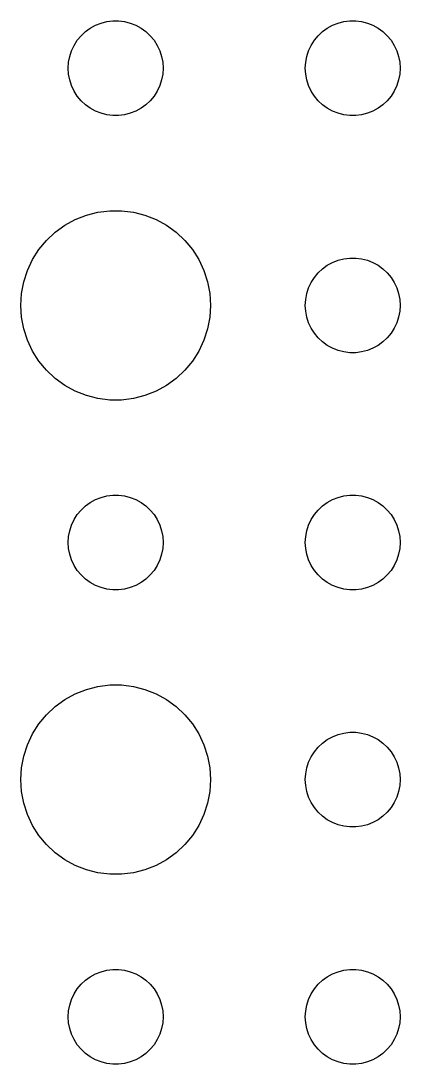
# Model space of a CAD drawing. Header units: metres. Extents: x -134 to 134, y -134 to 134.
# Drawn here: x 64.5 to 76.5, y 28.5 to 61.5 of the extents above; entities that cross this region are included whole.
import ezdxf

# ---------------------------------------------------------------- set-up
doc = ezdxf.new("R2010")
doc.units = ezdxf.units.M

msp = doc.modelspace()

# ---------------------------------------------------------------- linework, layer by layer
for p, q in [((66.8613, 61.3572), (67.0365, 61.4266)), ((67.0365, 61.4266), (67.2189, 61.4734)), ((67.2189, 61.4734), (67.4058, 61.497)), ((67.4058, 61.497), (67.5942, 61.497)), ((67.5942, 61.497), (67.7811, 61.4734)), ((67.7811, 61.4734), (67.9635, 61.4266)), ((67.9635, 61.4266), (68.1387, 61.3572)), ((74.3613, 61.3572), (74.5365, 61.4266)), ((74.5365, 61.4266), (74.7189, 61.4734)), ((74.7189, 61.4734), (74.9058, 61.497)), ((74.9058, 61.497), (75.0942, 61.497)), ((75.0942, 61.497), (75.2811, 61.4734)), ((75.2811, 61.4734), (75.4635, 61.4266)), ((75.4635, 61.4266), (75.6387, 61.3572)), ((66.4065, 61.0268), (66.5439, 61.1558)), ((66.5439, 61.1558), (66.6963, 61.2665)), ((66.6963, 61.2665), (66.8613, 61.3572)), ((68.1387, 61.3572), (68.3037, 61.2665)), ((68.3037, 61.2665), (68.4561, 61.1558)), ((68.4561, 61.1558), (68.5934, 61.0268)), ((73.9065, 61.0268), (74.0439, 61.1558)), ((74.0439, 61.1558), (74.1963, 61.2665)), ((74.1963, 61.2665), (74.3613, 61.3572)), ((75.6387, 61.3572), (75.8037, 61.2665)), ((75.8037, 61.2665), (75.9561, 61.1558)), ((75.9561, 61.1558), (76.0934, 61.0268)), ((66.1053, 60.5522), (66.1855, 60.7226)), ((66.1855, 60.7226), (66.2865, 60.8817)), ((66.2865, 60.8817), (66.4065, 61.0268)), ((68.5934, 61.0268), (68.7135, 60.8817)), ((68.7135, 60.8817), (68.8145, 60.7226)), ((68.8145, 60.7226), (68.8947, 60.5522)), ((73.6053, 60.5522), (73.6855, 60.7226)), ((73.6855, 60.7226), (73.7865, 60.8817)), ((73.7865, 60.8817), (73.9065, 61.0268)), ((76.0934, 61.0268), (76.2135, 60.8817)), ((76.2135, 60.8817), (76.3145, 60.7226)), ((76.3145, 60.7226), (76.3947, 60.5522)), ((66.0471, 60.373), (66.1053, 60.5522)), ((68.8947, 60.5522), (68.9529, 60.373)), ((73.5471, 60.373), (73.6053, 60.5522)), ((76.3947, 60.5522), (76.4529, 60.373)), ((66, 60), (66.0118, 60.188)), ((66.0118, 60.188), (66.0471, 60.373)), ((68.9529, 60.373), (68.9882, 60.188)), ((68.9882, 60.188), (69, 60)), ((73.5, 60), (73.5118, 60.188)), ((73.5118, 60.188), (73.5471, 60.373)), ((76.4529, 60.373), (76.4882, 60.188)), ((76.4882, 60.188), (76.5, 60)), ((66.0118, 59.812), (66, 60)), ((66.0471, 59.627), (66.0118, 59.812)), ((68.9882, 59.812), (68.9529, 59.627)), ((69, 60), (68.9882, 59.812)), ((73.5118, 59.812), (73.5, 60)), ((73.5471, 59.627), (73.5118, 59.812)), ((76.4882, 59.812), (76.4529, 59.627)), ((76.5, 60), (76.4882, 59.812)), ((66.1053, 59.4478), (66.0471, 59.627)), ((66.1855, 59.2774), (66.1053, 59.4478)), ((68.8947, 59.4478), (68.8145, 59.2774)), ((68.9529, 59.627), (68.8947, 59.4478)), ((73.6053, 59.4478), (73.5471, 59.627)), ((73.6855, 59.2774), (73.6053, 59.4478)), ((76.3947, 59.4478), (76.3145, 59.2774)), ((76.4529, 59.627), (76.3947, 59.4478)), ((66.2865, 59.1183), (66.1855, 59.2774)), ((66.4065, 58.9732), (66.2865, 59.1183)), ((68.7135, 59.1183), (68.5934, 58.9732)), ((68.8145, 59.2774), (68.7135, 59.1183)), ((73.7865, 59.1183), (73.6855, 59.2774)), ((73.9065, 58.9732), (73.7865, 59.1183)), ((76.2135, 59.1183), (76.0934, 58.9732)), ((76.3145, 59.2774), (76.2135, 59.1183)), ((66.5439, 58.8442), (66.4065, 58.9732)), ((66.6963, 58.7335), (66.5439, 58.8442)), ((66.8613, 58.6428), (66.6963, 58.7335)), ((68.3037, 58.7335), (68.1387, 58.6428)), ((68.4561, 58.8442), (68.3037, 58.7335)), ((68.5934, 58.9732), (68.4561, 58.8442)), ((74.0439, 58.8442), (73.9065, 58.9732)), ((74.1963, 58.7335), (74.0439, 58.8442)), ((74.3613, 58.6428), (74.1963, 58.7335)), ((75.8037, 58.7335), (75.6387, 58.6428)), ((75.9561, 58.8442), (75.8037, 58.7335)), ((76.0934, 58.9732), (75.9561, 58.8442)), ((67.0365, 58.5734), (66.8613, 58.6428)), ((67.2189, 58.5266), (67.0365, 58.5734)), ((67.4058, 58.503), (67.2189, 58.5266)), ((67.5942, 58.503), (67.4058, 58.503)), ((67.7811, 58.5266), (67.5942, 58.503)), ((67.9635, 58.5734), (67.7811, 58.5266)), ((68.1387, 58.6428), (67.9635, 58.5734)), ((74.5365, 58.5734), (74.3613, 58.6428)), ((74.7189, 58.5266), (74.5365, 58.5734)), ((74.9058, 58.503), (74.7189, 58.5266)), ((75.0942, 58.503), (74.9058, 58.503)), ((75.2811, 58.5266), (75.0942, 58.503)), ((75.4635, 58.5734), (75.2811, 58.5266)), ((75.6387, 58.6428), (75.4635, 58.5734)), ((66.573, 55.3532), (66.9379, 55.4469)), ((66.9379, 55.4469), (67.3116, 55.4941)), ((67.3116, 55.4941), (67.6884, 55.4941)), ((67.6884, 55.4941), (68.0621, 55.4469)), ((68.0621, 55.4469), (68.427, 55.3532)), ((65.8925, 55.033), (66.2227, 55.2145)), ((66.2227, 55.2145), (66.573, 55.3532)), ((68.427, 55.3532), (68.7773, 55.2145)), ((68.7773, 55.2145), (69.1075, 55.033)), ((65.3131, 54.5536), (65.5877, 54.8115)), ((65.5877, 54.8115), (65.8925, 55.033)), ((69.1075, 55.033), (69.4123, 54.8115)), ((69.4123, 54.8115), (69.6869, 54.5536)), ((65.073, 54.2634), (65.3131, 54.5536)), ((69.6869, 54.5536), (69.927, 54.2634)), ((64.8711, 53.9453), (65.073, 54.2634)), ((69.927, 54.2634), (70.1289, 53.9453)), ((64.7107, 53.6044), (64.8711, 53.9453)), ((70.1289, 53.9453), (70.2893, 53.6044)), ((74.1963, 53.7665), (74.3613, 53.8572)), ((74.3613, 53.8572), (74.5365, 53.9266)), ((74.5365, 53.9266), (74.7189, 53.9734)), ((74.7189, 53.9734), (74.9058, 53.997)), ((74.9058, 53.997), (75.0942, 53.997)), ((75.0942, 53.997), (75.2811, 53.9734)), ((75.2811, 53.9734), (75.4635, 53.9266)), ((75.4635, 53.9266), (75.6387, 53.8572)), ((75.6387, 53.8572), (75.8037, 53.7665)), ((64.5943, 53.2461), (64.7107, 53.6044)), ((70.2893, 53.6044), (70.4057, 53.2461)), ((73.7865, 53.3817), (73.9065, 53.5268)), ((73.9065, 53.5268), (74.0439, 53.6558)), ((74.0439, 53.6558), (74.1963, 53.7665)), ((75.8037, 53.7665), (75.9561, 53.6558)), ((75.9561, 53.6558), (76.0934, 53.5268)), ((76.0934, 53.5268), (76.2135, 53.3817)), ((64.5237, 52.876), (64.5943, 53.2461)), ((70.4057, 53.2461), (70.4763, 52.876)), ((73.6053, 53.0522), (73.6855, 53.2226)), ((73.6855, 53.2226), (73.7865, 53.3817)), ((76.2135, 53.3817), (76.3145, 53.2226)), ((76.3145, 53.2226), (76.3947, 53.0522)), ((64.5, 52.5), (64.5237, 52.876)), ((70.4763, 52.876), (70.5, 52.5)), ((73.5118, 52.688), (73.5471, 52.873)), ((73.5471, 52.873), (73.6053, 53.0522)), ((76.3947, 53.0522), (76.4529, 52.873)), ((76.4529, 52.873), (76.4882, 52.688)), ((64.5237, 52.124), (64.5, 52.5)), ((70.5, 52.5), (70.4763, 52.124)), ((73.5, 52.5), (73.5118, 52.688)), ((73.5118, 52.312), (73.5, 52.5)), ((76.4882, 52.688), (76.5, 52.5)), ((76.5, 52.5), (76.4882, 52.312)), ((73.5471, 52.127), (73.5118, 52.312)), ((76.4882, 52.312), (76.4529, 52.127)), ((64.5943, 51.7539), (64.5237, 52.124)), ((70.4763, 52.124), (70.4057, 51.7539)), ((73.6053, 51.9478), (73.5471, 52.127)), ((73.6855, 51.7774), (73.6053, 51.9478)), ((76.3947, 51.9478), (76.3145, 51.7774)), ((76.4529, 52.127), (76.3947, 51.9478)), ((64.7107, 51.3956), (64.5943, 51.7539)), ((70.4057, 51.7539), (70.2893, 51.3956)), ((73.7865, 51.6183), (73.6855, 51.7774)), ((73.9065, 51.4732), (73.7865, 51.6183)), ((74.0439, 51.3442), (73.9065, 51.4732)), ((76.0934, 51.4732), (75.9561, 51.3442)), ((76.2135, 51.6183), (76.0934, 51.4732)), ((76.3145, 51.7774), (76.2135, 51.6183)), ((64.8711, 51.0547), (64.7107, 51.3956)), ((70.2893, 51.3956), (70.1289, 51.0547)), ((74.1963, 51.2335), (74.0439, 51.3442)), ((74.3613, 51.1428), (74.1963, 51.2335)), ((74.5365, 51.0734), (74.3613, 51.1428)), ((75.6387, 51.1428), (75.4635, 51.0734)), ((75.8037, 51.2335), (75.6387, 51.1428)), ((75.9561, 51.3442), (75.8037, 51.2335)), ((65.073, 50.7366), (64.8711, 51.0547)), ((70.1289, 51.0547), (69.927, 50.7366)), ((74.7189, 51.0266), (74.5365, 51.0734)), ((74.9058, 51.003), (74.7189, 51.0266)), ((75.0942, 51.003), (74.9058, 51.003)), ((75.2811, 51.0266), (75.0942, 51.003)), ((75.4635, 51.0734), (75.2811, 51.0266)), ((65.3131, 50.4464), (65.073, 50.7366)), ((69.927, 50.7366), (69.6869, 50.4464)), ((65.5877, 50.1885), (65.3131, 50.4464)), ((65.8925, 49.967), (65.5877, 50.1885)), ((69.4123, 50.1885), (69.1075, 49.967)), ((69.6869, 50.4464), (69.4123, 50.1885)), ((66.2227, 49.7855), (65.8925, 49.967)), ((69.1075, 49.967), (68.7773, 49.7855)), ((66.573, 49.6468), (66.2227, 49.7855)), ((66.9379, 49.5531), (66.573, 49.6468)), ((67.3116, 49.5059), (66.9379, 49.5531)), ((67.6884, 49.5059), (67.3116, 49.5059)), ((68.0621, 49.5531), (67.6884, 49.5059)), ((68.427, 49.6468), (68.0621, 49.5531)), ((68.7773, 49.7855), (68.427, 49.6468)), ((66.5439, 46.1558), (66.6963, 46.2665)), ((66.6963, 46.2665), (66.8613, 46.3572)), ((66.8613, 46.3572), (67.0365, 46.4266)), ((67.0365, 46.4266), (67.2189, 46.4734)), ((67.2189, 46.4734), (67.4058, 46.497)), ((67.4058, 46.497), (67.5942, 46.497)), ((67.5942, 46.497), (67.7811, 46.4734)), ((67.7811, 46.4734), (67.9635, 46.4266)), ((67.9635, 46.4266), (68.1387, 46.3572)), ((68.1387, 46.3572), (68.3037, 46.2665)), ((68.3037, 46.2665), (68.4561, 46.1558)), ((74.0439, 46.1558), (74.1963, 46.2665)), ((74.1963, 46.2665), (74.3613, 46.3572)), ((74.3613, 46.3572), (74.5365, 46.4266)), ((74.5365, 46.4266), (74.7189, 46.4734)), ((74.7189, 46.4734), (74.9058, 46.497)), ((74.9058, 46.497), (75.0942, 46.497)), ((75.0942, 46.497), (75.2811, 46.4734)), ((75.2811, 46.4734), (75.4635, 46.4266)), ((75.4635, 46.4266), (75.6387, 46.3572)), ((75.6387, 46.3572), (75.8037, 46.2665)), ((75.8037, 46.2665), (75.9561, 46.1558)), ((66.1855, 45.7226), (66.2865, 45.8817)), ((66.2865, 45.8817), (66.4065, 46.0268)), ((66.4065, 46.0268), (66.5439, 46.1558)), ((68.4561, 46.1558), (68.5934, 46.0268)), ((68.5934, 46.0268), (68.7135, 45.8817)), ((68.7135, 45.8817), (68.8145, 45.7226)), ((73.6855, 45.7226), (73.7865, 45.8817)), ((73.7865, 45.8817), (73.9065, 46.0268)), ((73.9065, 46.0268), (74.0439, 46.1558)), ((75.9561, 46.1558), (76.0934, 46.0268)), ((76.0934, 46.0268), (76.2135, 45.8817)), ((76.2135, 45.8817), (76.3145, 45.7226)), ((66.0471, 45.373), (66.1053, 45.5522)), ((66.1053, 45.5522), (66.1855, 45.7226)), ((68.8145, 45.7226), (68.8947, 45.5522)), ((68.8947, 45.5522), (68.9529, 45.373)), ((73.5471, 45.373), (73.6053, 45.5522)), ((73.6053, 45.5522), (73.6855, 45.7226)), ((76.3145, 45.7226), (76.3947, 45.5522)), ((76.3947, 45.5522), (76.4529, 45.373)), ((66.0118, 45.188), (66.0471, 45.373)), ((68.9529, 45.373), (68.9882, 45.188)), ((73.5118, 45.188), (73.5471, 45.373)), ((76.4529, 45.373), (76.4882, 45.188)), ((66, 45), (66.0118, 45.188)), ((66.0118, 44.812), (66, 45)), ((68.9882, 45.188), (69, 45)), ((69, 45), (68.9882, 44.812)), ((73.5, 45), (73.5118, 45.188)), ((73.5118, 44.812), (73.5, 45)), ((76.4882, 45.188), (76.5, 45)), ((76.5, 45), (76.4882, 44.812)), ((66.0471, 44.627), (66.0118, 44.812)), ((66.1053, 44.4478), (66.0471, 44.627)), ((68.9529, 44.627), (68.8947, 44.4478)), ((68.9882, 44.812), (68.9529, 44.627)), ((73.5471, 44.627), (73.5118, 44.812)), ((73.6053, 44.4478), (73.5471, 44.627)), ((76.4529, 44.627), (76.3947, 44.4478)), ((76.4882, 44.812), (76.4529, 44.627)), ((66.1855, 44.2774), (66.1053, 44.4478)), ((66.2865, 44.1183), (66.1855, 44.2774)), ((68.8145, 44.2774), (68.7135, 44.1183)), ((68.8947, 44.4478), (68.8145, 44.2774)), ((73.6855, 44.2774), (73.6053, 44.4478)), ((73.7865, 44.1183), (73.6855, 44.2774)), ((76.3145, 44.2774), (76.2135, 44.1183)), ((76.3947, 44.4478), (76.3145, 44.2774)), ((66.4065, 43.9732), (66.2865, 44.1183)), ((66.5439, 43.8442), (66.4065, 43.9732)), ((68.5934, 43.9732), (68.4561, 43.8442)), ((68.7135, 44.1183), (68.5934, 43.9732)), ((73.9065, 43.9732), (73.7865, 44.1183)), ((74.0439, 43.8442), (73.9065, 43.9732)), ((76.0934, 43.9732), (75.9561, 43.8442)), ((76.2135, 44.1183), (76.0934, 43.9732)), ((66.6963, 43.7335), (66.5439, 43.8442)), ((66.8613, 43.6428), (66.6963, 43.7335)), ((67.0365, 43.5734), (66.8613, 43.6428)), ((67.2189, 43.5266), (67.0365, 43.5734)), ((67.9635, 43.5734), (67.7811, 43.5266)), ((68.1387, 43.6428), (67.9635, 43.5734)), ((68.3037, 43.7335), (68.1387, 43.6428)), ((68.4561, 43.8442), (68.3037, 43.7335)), ((74.1963, 43.7335), (74.0439, 43.8442)), ((74.3613, 43.6428), (74.1963, 43.7335)), ((74.5365, 43.5734), (74.3613, 43.6428)), ((74.7189, 43.5266), (74.5365, 43.5734)), ((75.4635, 43.5734), (75.2811, 43.5266)), ((75.6387, 43.6428), (75.4635, 43.5734)), ((75.8037, 43.7335), (75.6387, 43.6428)), ((75.9561, 43.8442), (75.8037, 43.7335)), ((67.4058, 43.503), (67.2189, 43.5266)), ((67.5942, 43.503), (67.4058, 43.503)), ((67.7811, 43.5266), (67.5942, 43.503)), ((74.9058, 43.503), (74.7189, 43.5266)), ((75.0942, 43.503), (74.9058, 43.503)), ((75.2811, 43.5266), (75.0942, 43.503)), ((66.2227, 40.2145), (66.573, 40.3532)), ((66.573, 40.3532), (66.9379, 40.4469)), ((66.9379, 40.4469), (67.3116, 40.4941)), ((67.3116, 40.4941), (67.6884, 40.4941)), ((67.6884, 40.4941), (68.0621, 40.4469)), ((68.0621, 40.4469), (68.427, 40.3532)), ((68.427, 40.3532), (68.7773, 40.2145)), ((65.5877, 39.8115), (65.8925, 40.033)), ((65.8925, 40.033), (66.2227, 40.2145)), ((68.7773, 40.2145), (69.1075, 40.033)), ((69.1075, 40.033), (69.4123, 39.8115)), ((65.3131, 39.5536), (65.5877, 39.8115)), ((69.4123, 39.8115), (69.6869, 39.5536)), ((64.8711, 38.9453), (65.073, 39.2634)), ((65.073, 39.2634), (65.3131, 39.5536)), ((69.6869, 39.5536), (69.927, 39.2634)), ((69.927, 39.2634), (70.1289, 38.9453)), ((64.7107, 38.6044), (64.8711, 38.9453)), ((70.1289, 38.9453), (70.2893, 38.6044)), ((74.5365, 38.9266), (74.7189, 38.9734)), ((74.7189, 38.9734), (74.9058, 38.997)), ((74.9058, 38.997), (75.0942, 38.997)), ((75.0942, 38.997), (75.2811, 38.9734)), ((75.2811, 38.9734), (75.4635, 38.9266)), ((64.5943, 38.2461), (64.7107, 38.6044)), ((70.2893, 38.6044), (70.4057, 38.2461)), ((73.9065, 38.5268), (74.0439, 38.6558)), ((74.0439, 38.6558), (74.1963, 38.7665)), ((74.1963, 38.7665), (74.3613, 38.8572)), ((74.3613, 38.8572), (74.5365, 38.9266)), ((75.4635, 38.9266), (75.6387, 38.8572)), ((75.6387, 38.8572), (75.8037, 38.7665)), ((75.8037, 38.7665), (75.9561, 38.6558)), ((75.9561, 38.6558), (76.0934, 38.5268)), ((73.6855, 38.2226), (73.7865, 38.3817)), ((73.7865, 38.3817), (73.9065, 38.5268)), ((76.0934, 38.5268), (76.2135, 38.3817)), ((76.2135, 38.3817), (76.3145, 38.2226)), ((64.5237, 37.876), (64.5943, 38.2461)), ((70.4057, 38.2461), (70.4763, 37.876)), ((73.5471, 37.873), (73.6053, 38.0522)), ((73.6053, 38.0522), (73.6855, 38.2226)), ((76.3145, 38.2226), (76.3947, 38.0522)), ((76.3947, 38.0522), (76.4529, 37.873)), ((64.5, 37.5), (64.5237, 37.876)), ((70.4763, 37.876), (70.5, 37.5)), ((73.5, 37.5), (73.5118, 37.688)), ((73.5118, 37.688), (73.5471, 37.873)), ((76.4529, 37.873), (76.4882, 37.688)), ((76.4882, 37.688), (76.5, 37.5)), ((64.5237, 37.124), (64.5, 37.5)), ((70.5, 37.5), (70.4763, 37.124)), ((73.5118, 37.312), (73.5, 37.5)), ((73.5471, 37.127), (73.5118, 37.312)), ((76.4882, 37.312), (76.4529, 37.127)), ((76.5, 37.5), (76.4882, 37.312)), ((64.5943, 36.7539), (64.5237, 37.124)), ((70.4763, 37.124), (70.4057, 36.7539)), ((73.6053, 36.9478), (73.5471, 37.127)), ((76.4529, 37.127), (76.3947, 36.9478)), ((64.7107, 36.3956), (64.5943, 36.7539)), ((70.4057, 36.7539), (70.2893, 36.3956)), ((73.6855, 36.7774), (73.6053, 36.9478)), ((73.7865, 36.6183), (73.6855, 36.7774)), ((76.3145, 36.7774), (76.2135, 36.6183)), ((76.3947, 36.9478), (76.3145, 36.7774)), ((64.8711, 36.0547), (64.7107, 36.3956)), ((70.2893, 36.3956), (70.1289, 36.0547)), ((73.9065, 36.4732), (73.7865, 36.6183)), ((74.0439, 36.3442), (73.9065, 36.4732)), ((74.1963, 36.2335), (74.0439, 36.3442)), ((75.9561, 36.3442), (75.8037, 36.2335)), ((76.0934, 36.4732), (75.9561, 36.3442)), ((76.2135, 36.6183), (76.0934, 36.4732)), ((65.073, 35.7366), (64.8711, 36.0547)), ((70.1289, 36.0547), (69.927, 35.7366)), ((74.3613, 36.1428), (74.1963, 36.2335)), ((74.5365, 36.0734), (74.3613, 36.1428)), ((74.7189, 36.0266), (74.5365, 36.0734)), ((74.9058, 36.003), (74.7189, 36.0266)), ((75.0942, 36.003), (74.9058, 36.003)), ((75.2811, 36.0266), (75.0942, 36.003)), ((75.4635, 36.0734), (75.2811, 36.0266)), ((75.6387, 36.1428), (75.4635, 36.0734)), ((75.8037, 36.2335), (75.6387, 36.1428)), ((65.3131, 35.4464), (65.073, 35.7366)), ((69.927, 35.7366), (69.6869, 35.4464)), ((65.5877, 35.1885), (65.3131, 35.4464)), ((69.6869, 35.4464), (69.4123, 35.1885)), ((65.8925, 34.967), (65.5877, 35.1885)), ((69.4123, 35.1885), (69.1075, 34.967)), ((66.2227, 34.7855), (65.8925, 34.967)), ((66.573, 34.6468), (66.2227, 34.7855)), ((66.9379, 34.5531), (66.573, 34.6468)), ((68.427, 34.6468), (68.0621, 34.5531)), ((68.7773, 34.7855), (68.427, 34.6468)), ((69.1075, 34.967), (68.7773, 34.7855)), ((67.3116, 34.5059), (66.9379, 34.5531)), ((67.6884, 34.5059), (67.3116, 34.5059)), ((68.0621, 34.5531), (67.6884, 34.5059)), ((66.6963, 31.2665), (66.8613, 31.3572)), ((66.8613, 31.3572), (67.0365, 31.4266)), ((67.0365, 31.4266), (67.2189, 31.4734)), ((67.2189, 31.4734), (67.4058, 31.497)), ((67.4058, 31.497), (67.5942, 31.497)), ((67.5942, 31.497), (67.7811, 31.4734)), ((67.7811, 31.4734), (67.9635, 31.4266)), ((67.9635, 31.4266), (68.1387, 31.3572)), ((68.1387, 31.3572), (68.3037, 31.2665)), ((74.1963, 31.2665), (74.3613, 31.3572)), ((74.3613, 31.3572), (74.5365, 31.4266)), ((74.5365, 31.4266), (74.7189, 31.4734)), ((74.7189, 31.4734), (74.9058, 31.497)), ((74.9058, 31.497), (75.0942, 31.497)), ((75.0942, 31.497), (75.2811, 31.4734)), ((75.2811, 31.4734), (75.4635, 31.4266)), ((75.4635, 31.4266), (75.6387, 31.3572)), ((75.6387, 31.3572), (75.8037, 31.2665)), ((66.2865, 30.8817), (66.4065, 31.0268)), ((66.4065, 31.0268), (66.5439, 31.1558)), ((66.5439, 31.1558), (66.6963, 31.2665)), ((68.3037, 31.2665), (68.4561, 31.1558)), ((68.4561, 31.1558), (68.5934, 31.0268)), ((68.5934, 31.0268), (68.7135, 30.8817)), ((73.7865, 30.8817), (73.9065, 31.0268)), ((73.9065, 31.0268), (74.0439, 31.1558)), ((74.0439, 31.1558), (74.1963, 31.2665)), ((75.8037, 31.2665), (75.9561, 31.1558)), ((75.9561, 31.1558), (76.0934, 31.0268)), ((76.0934, 31.0268), (76.2135, 30.8817)), ((66.1053, 30.5522), (66.1855, 30.7226)), ((66.1855, 30.7226), (66.2865, 30.8817)), ((68.7135, 30.8817), (68.8145, 30.7226)), ((68.8145, 30.7226), (68.8947, 30.5522)), ((73.6053, 30.5522), (73.6855, 30.7226)), ((73.6855, 30.7226), (73.7865, 30.8817)), ((76.2135, 30.8817), (76.3145, 30.7226)), ((76.3145, 30.7226), (76.3947, 30.5522)), ((66.0118, 30.188), (66.0471, 30.373)), ((66.0471, 30.373), (66.1053, 30.5522)), ((68.8947, 30.5522), (68.9529, 30.373)), ((68.9529, 30.373), (68.9882, 30.188)), ((73.5118, 30.188), (73.5471, 30.373)), ((73.5471, 30.373), (73.6053, 30.5522)), ((76.3947, 30.5522), (76.4529, 30.373)), ((76.4529, 30.373), (76.4882, 30.188)), ((66, 30), (66.0118, 30.188)), ((68.9882, 30.188), (69, 30)), ((73.5, 30), (73.5118, 30.188)), ((76.4882, 30.188), (76.5, 30)), ((66.0118, 29.812), (66, 30)), ((66.0471, 29.627), (66.0118, 29.812)), ((68.9882, 29.812), (68.9529, 29.627)), ((69, 30), (68.9882, 29.812)), ((73.5118, 29.812), (73.5, 30)), ((73.5471, 29.627), (73.5118, 29.812)), ((76.4882, 29.812), (76.4529, 29.627)), ((76.5, 30), (76.4882, 29.812)), ((66.1053, 29.4478), (66.0471, 29.627)), ((66.1855, 29.2774), (66.1053, 29.4478)), ((68.8947, 29.4478), (68.8145, 29.2774)), ((68.9529, 29.627), (68.8947, 29.4478)), ((73.6053, 29.4478), (73.5471, 29.627)), ((73.6855, 29.2774), (73.6053, 29.4478)), ((76.3947, 29.4478), (76.3145, 29.2774)), ((76.4529, 29.627), (76.3947, 29.4478)), ((66.2865, 29.1183), (66.1855, 29.2774)), ((66.4065, 28.9732), (66.2865, 29.1183)), ((68.7135, 29.1183), (68.5934, 28.9732)), ((68.8145, 29.2774), (68.7135, 29.1183)), ((73.7865, 29.1183), (73.6855, 29.2774)), ((73.9065, 28.9732), (73.7865, 29.1183)), ((76.2135, 29.1183), (76.0934, 28.9732)), ((76.3145, 29.2774), (76.2135, 29.1183)), ((66.5439, 28.8442), (66.4065, 28.9732)), ((66.6963, 28.7335), (66.5439, 28.8442)), ((66.8613, 28.6427), (66.6963, 28.7335)), ((68.3037, 28.7335), (68.1387, 28.6427)), ((68.4561, 28.8442), (68.3037, 28.7335)), ((68.5934, 28.9732), (68.4561, 28.8442)), ((74.0439, 28.8442), (73.9065, 28.9732)), ((74.1963, 28.7335), (74.0439, 28.8442)), ((74.3613, 28.6427), (74.1963, 28.7335)), ((75.8037, 28.7335), (75.6387, 28.6427)), ((75.9561, 28.8442), (75.8037, 28.7335)), ((76.0934, 28.9732), (75.9561, 28.8442)), ((67.0365, 28.5734), (66.8613, 28.6427)), ((67.2189, 28.5266), (67.0365, 28.5734)), ((67.4058, 28.503), (67.2189, 28.5266)), ((67.5942, 28.503), (67.4058, 28.503)), ((67.7811, 28.5266), (67.5942, 28.503)), ((67.9635, 28.5734), (67.7811, 28.5266)), ((68.1387, 28.6427), (67.9635, 28.5734)), ((74.5365, 28.5734), (74.3613, 28.6427)), ((74.7189, 28.5266), (74.5365, 28.5734)), ((74.9058, 28.503), (74.7189, 28.5266)), ((75.0942, 28.503), (74.9058, 28.503)), ((75.2811, 28.5266), (75.0942, 28.503)), ((75.4635, 28.5734), (75.2811, 28.5266)), ((75.6387, 28.6427), (75.4635, 28.5734))]:
    msp.add_line(p, q)

doc.saveas('drawing.dxf')
